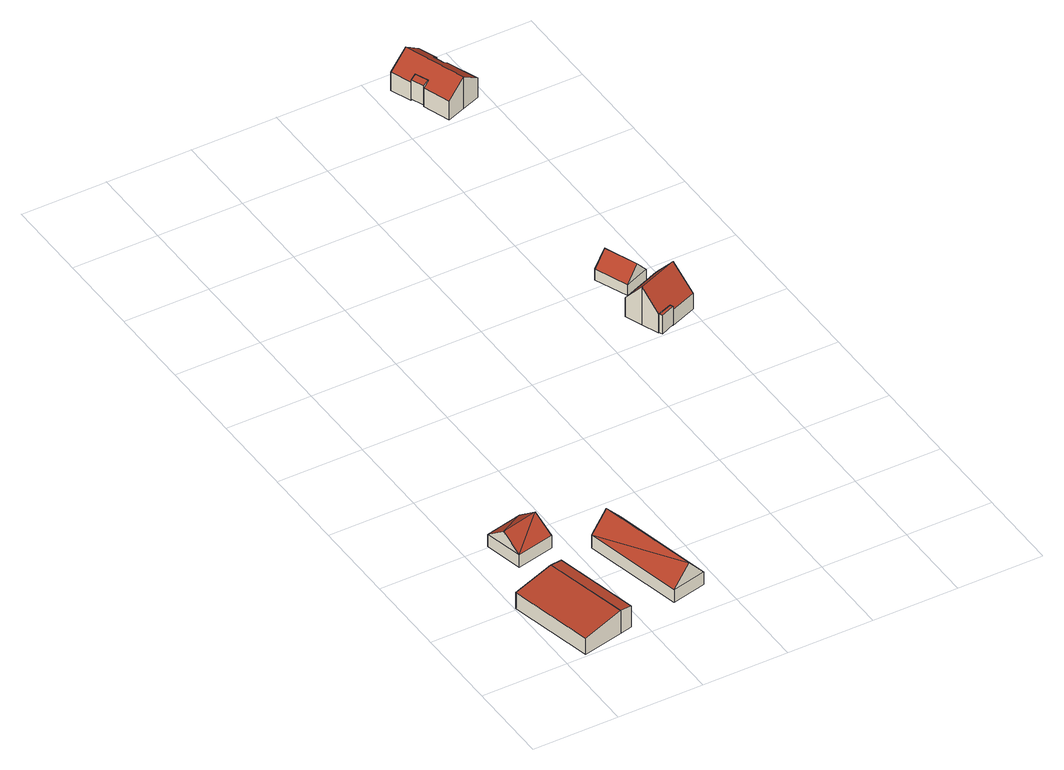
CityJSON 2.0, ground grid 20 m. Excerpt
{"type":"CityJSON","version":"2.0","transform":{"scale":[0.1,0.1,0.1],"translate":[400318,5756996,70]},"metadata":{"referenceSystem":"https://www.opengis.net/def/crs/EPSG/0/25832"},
"CityObjects":{
"building1":{"type":"Building","attributes":{"Gemeindeschluessel":"05515000","Geometrietyp2DReferenz":"3000","function":"31001_2700","roofType":"2100","measuredHeight":5.89},"geometry":[{"type":"Solid","lod":"2","boundaries":[[[[0,1,2,3]],[[4,5,1,0]],[[6,7,5,4]],[[3,2,7,6]],[[4,0,3,6]],[[1,5,7,2]]]],"semantics":{"surfaces":[{"type":"WallSurface"},{"type":"RoofSurface"},{"type":"GroundSurface"}],"values":[[0,0,0,0,1,2]]}}]},
"building2":{"type":"Building","attributes":{"Gemeindeschluessel":"05515000","Geometrietyp2DReferenz":"3000","function":"51009_1610","roofType":"2100","measuredHeight":5.84},"geometry":[{"type":"Solid","lod":"2","boundaries":[[[[8,9,1,0]],[[10,11,9,8]],[[4,5,11,10]],[[0,1,5,4]],[[10,8,0,4]],[[9,11,5,1]]]],"semantics":{"surfaces":[{"type":"WallSurface"},{"type":"RoofSurface"},{"type":"GroundSurface"}],"values":[[0,0,0,0,1,2]]}}]},
"building3":{"type":"Building","attributes":{"Gemeindeschluessel":"05515000","Geometrietyp2DReferenz":"3000","function":"31001_2700","roofType":"3100","measuredHeight":6.66},"geometry":[{"type":"Solid","lod":"2","boundaries":[[[[12,13,14,15]],[[16,17,13,12]],[[18,19,17,16]],[[15,14,19,18]],[[12,20,16]],[[18,21,15]],[[12,15,21]],[[21,20,12]],[[20,21,18]],[[18,16,20]],[[13,17,19,14]]]],"semantics":{"surfaces":[{"type":"WallSurface"},{"type":"RoofSurface"},{"type":"GroundSurface"}],"values":[[0,0,0,0,0,0,1,1,1,1,2]]}}]},
"building4":{"type":"Building","attributes":{"Gemeindeschluessel":"05515000","Geometrietyp2DReferenz":"3000","function":"31001_2700","roofType":"3100","measuredHeight":7.88},"geometry":[{"type":"Solid","lod":"2","boundaries":[[[[22,23,24,25]],[[26,27,23,22]],[[28,29,27,26]],[[25,24,29,28]],[[22,30,26]],[[28,31,25]],[[31,30,22]],[[22,25,31]],[[28,26,30]],[[30,31,28]],[[23,27,29,24]]]],"semantics":{"surfaces":[{"type":"WallSurface"},{"type":"RoofSurface"},{"type":"GroundSurface"}],"values":[[0,0,0,0,0,0,1,1,1,1,2]]}}]},
"building5":{"type":"Building","attributes":{"Gemeindeschluessel":"05515000","Geometrietyp2DReferenz":"3000","function":"51009_1610","roofType":"1000","measuredHeight":4.62},"geometry":[{"type":"Solid","lod":"2","boundaries":[[[[32,33,34,35]],[[36,37,33,32]],[[38,39,37,36]],[[35,34,39,38]],[[36,32,35,38]],[[33,37,39,34]]]],"semantics":{"surfaces":[{"type":"WallSurface"},{"type":"RoofSurface"},{"type":"GroundSurface"}],"values":[[0,0,0,0,1,2]]}}]},
"building6":{"type":"Building","attributes":{"Gemeindeschluessel":"05515000","Geometrietyp2DReferenz":"3000","function":"31001_1000","roofType":"3100","measuredHeight":9.78},"address":[{"country":"Germany","locality":"Münster","thoroughfareNumber":"153","thoroughfareName":"Bredeheide"}],"geometry":[{"type":"Solid","lod":"2","boundaries":[[[[36,40,41,38]],[[42,43,40,36]],[[44,45,43,42]],[[46,47,45,44]],[[48,49,47,46]],[[50,51,49,48]],[[52,53,51,50]],[[38,41,53,52]],[[46,44,42,48]],[[36,38,52,50,48,42]],[[40,43,45,47,49,51,53,41]]]],"semantics":{"surfaces":[{"type":"WallSurface"},{"type":"RoofSurface"},{"type":"GroundSurface"}],"values":[[0,0,0,0,0,0,0,0,1,1,2]]}}]},
"building7":{"type":"Building","attributes":{"Gemeindeschluessel":"05515000","Geometrietyp2DReferenz":"3000","function":"31001_2460","roofType":"3100","measuredHeight":6.29},"geometry":[{"type":"Solid","lod":"2","boundaries":[[[[54,55,56,57]],[[58,59,55,54]],[[60,61,59,58]],[[57,56,61,60]],[[54,62,58]],[[60,63,57]],[[57,63,62,54]],[[58,62,63,60]],[[55,59,61,56]]]],"semantics":{"surfaces":[{"type":"WallSurface"},{"type":"RoofSurface"},{"type":"GroundSurface"}],"values":[[0,0,0,0,0,0,1,1,2]]}}]},
"building8":{"type":"Building","attributes":{"Gemeindeschluessel":"05515000","Geometrietyp2DReferenz":"3000","function":"51009_1610","roofType":"2100","measuredHeight":5.64},"geometry":[{"type":"Solid","lod":"2","boundaries":[[[[64,65,66,67]],[[68,69,65,64]],[[70,71,69,68]],[[67,66,71,70]],[[68,64,67,70]],[[65,69,71,66]]]],"semantics":{"surfaces":[{"type":"WallSurface"},{"type":"RoofSurface"},{"type":"GroundSurface"}],"values":[[0,0,0,0,1,2]]}}]},
"building9":{"type":"Building","attributes":{"Gemeindeschluessel":"05515000","Geometrietyp2DReferenz":"3000","function":"31001_1000","roofType":"3100","measuredHeight":8.18},"address":[{"country":"Germany","locality":"Münster","thoroughfareNumber":"152","thoroughfareName":"Bredeheide"}],"geometry":[{"type":"Solid","lod":"2","boundaries":[[[[72,73,74,75]],[[76,77,73,72]],[[78,79,77,76]],[[80,81,79,78]],[[82,83,81,80]],[[84,85,83,82]],[[86,87,85,84]],[[88,89,87,86]],[[90,91,89,88]],[[92,93,91,90]],[[94,95,93,92]],[[96,97,95,94]],[[98,99,97,96]],[[75,74,99,98]],[[92,90,88,86,84,82,80,94]],[[78,76,72,75,98,96,94,80]],[[73,77,79,81,83,85,87,89,91,93,95,97,99,74]]]],"semantics":{"surfaces":[{"type":"WallSurface"},{"type":"RoofSurface"},{"type":"GroundSurface"}],"values":[[0,0,0,0,0,0,0,0,0,0,0,0,0,0,1,1,2]]}}]}
},
"vertices":[
[98,224,69],[98,224,10],[3,203,10],[3,203,52],[143,26,69],[143,26,10],[48,4,52],[48,4,10],
[127,231,64],[127,231,10],[172,32,64],[172,32,10],
[77,313,41],[77,313,9],[165,333,9],[165,333,41],[57,403,41],[57,403,9],[144,423,41],[144,423,9],[67,358,76],[154,378,76],
[234,291,43],[234,291,10],[286,55,10],[286,55,43],[315,310,43],[315,310,10],[367,73,43],[367,73,10],[274,300,89],[327,64,89],
[707,799,62],[707,799,15],[740,813,15],[740,813,62],[703,807,62],[703,807,15],[737,820,62],[737,820,15],
[703,807,13],[737,820,13],[688,847,111],[688,847,13],[672,887,62],[672,887,13],[768,925,62],[768,925,13],[783,885,111],[783,885,13],[802,838,53],[802,838,13],[740,813,53],[740,813,13],
[680,1019,41],[680,1019,13],[711,942,13],[711,942,41],[737,1042,41],[737,1042,13],[768,965,41],[768,965,13],[709,1030,76],[740,953,76],
[672,1675,64],[672,1675,15],[685,1680,15],[685,1680,71],[660,1705,64],[660,1705,15],[673,1710,71],[673,1710,15],
[742,1714,69],[742,1714,11],[734,1739,11],[734,1739,69],[753,1718,61],[753,1718,11],[780,1644,61],[780,1644,11],[738,1628,93],[738,1628,11],[694,1612,59],[694,1612,11],[672,1675,59],[672,1675,11],[685,1680,69],[685,1680,11],[673,1710,69],[673,1710,11],[660,1705,58],[660,1705,11],[642,1754,58],[642,1754,11],[687,1771,93],[687,1771,11],[727,1786,62],[727,1786,11],[743,1742,62],[743,1742,11]
]}
